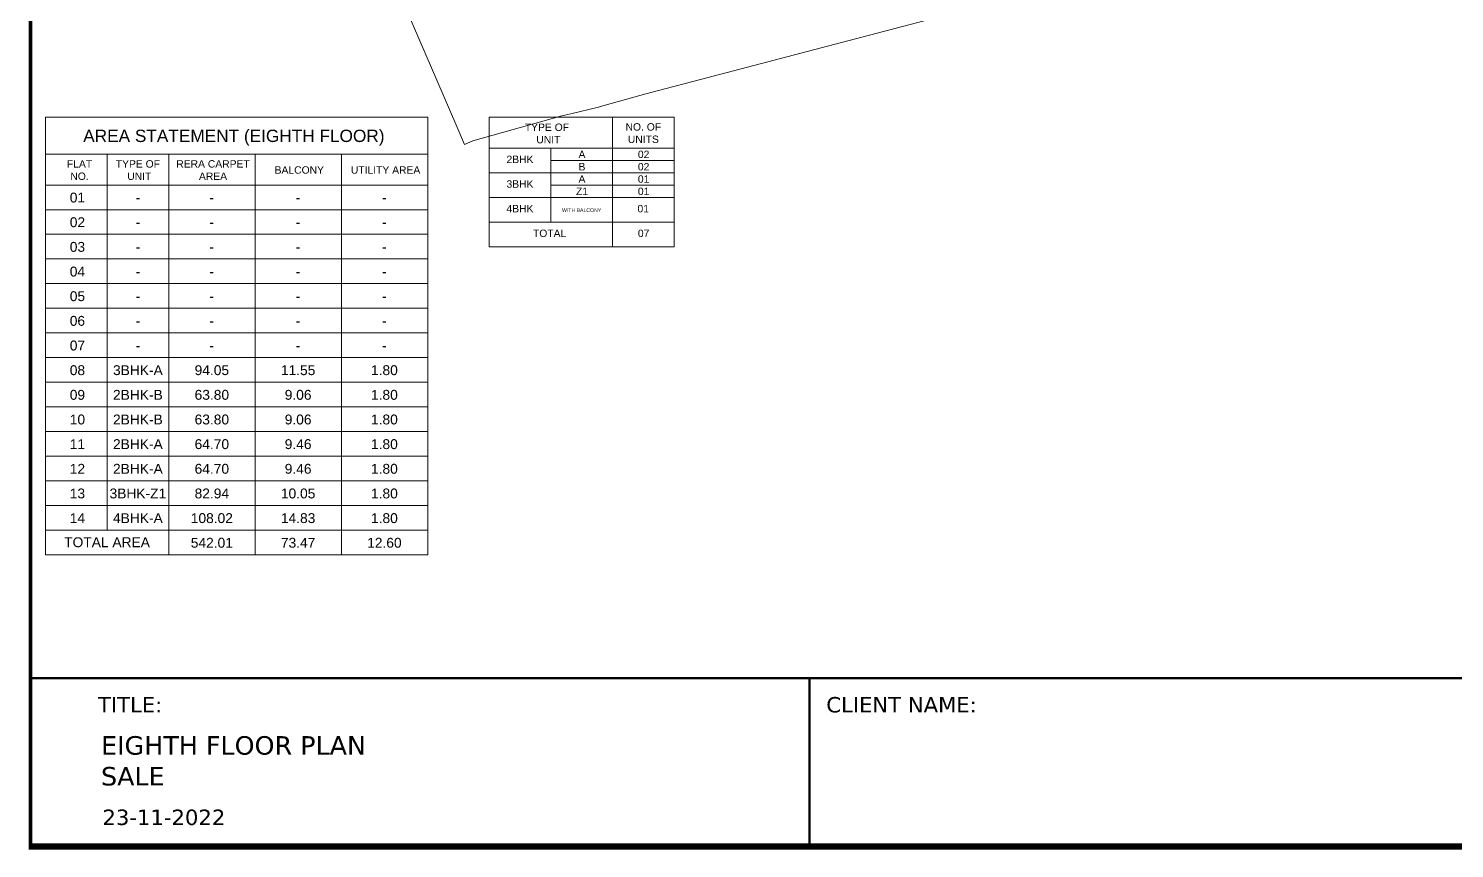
# Model space of a CAD drawing. Header units: inches. Extents: x 27644242 to 29761523, y -859349 to 216979.
# Drawn here: x 29131711 to 29189557, y -367566 to -334314 of the extents above; entities that cross this region are included whole.
import ezdxf

# ---------------------------------------------------------------- set-up
doc = ezdxf.new("R2010")
doc.units = ezdxf.units.IN
doc.header["$MEASUREMENT"] = 0
doc.layers.get('Defpoints').update_dxf_attribs({"color": 8})
for name, color, linetype, lineweight in [('ATA_FORMAT', 7, 'Continuous', 50), ('RVA Site Boundary', 17, 'Continuous', 15), ('WALL', 7, 'Continuous', 20)]:
    doc.layers.add(name, color=color, linetype=linetype, lineweight=lineweight)
doc.layers.add('ATA_FORMAT TEXT', color=7, linetype='Continuous')
doc.layers.add('text', color=7, linetype='Continuous')
doc.styles.add('AMITS', font='arial.ttf')
doc.styles.get("Standard").update_dxf_attribs({"font": 'swiss.ttf'})

msp = doc.modelspace()

# ---------------------------------------------------------------- linework, layer by layer
at = {"layer": 'ATA_FORMAT'}
for p, q in [((29240375.34762129, -360667.9490569542), (29131788.63103568, -360659.7254392058)), ((29163393.32383429, -360659.7659203187, -1.917575e-09), (29163392.98642623, -367488.9174880311, -1.917575e-09))]:
    msp.add_line(p, q, dxfattribs=at)
at = {"layer": 'Defpoints', "linetype": 'Continuous', "const_width": 154.4264220221692}
msp.add_lwpolyline([(29240375.3476232, -293238.9174773395), (29240375.34762129, -367488.9174773097), (29131788.63103568, -367488.917475), (29131788.63103759, -293238.9174750373)], close=True, dxfattribs=at)
at = {"layer": 'RVA Site Boundary', "ltscale": 500}
msp.add_lwpolyline([(29191821.24421788, -330641.1808000156), (29184519.6051794, -331058.0790697627), (29176547.6047024, -331783.7379499074), (29176264.73133194, -331843.7701603696), (29175666.25402348, -331985.6444379861), (29156747.75069989, -336962.8526543935), (29155107.89753629, -337428.4490581518), (29154832.74660085, -337505.956226142), (29153706.78018714, -337767.9137337314), (29153351.99715635, -337849.5537434852), (29149738.62754467, -338865.107100536), (29149397.24497996, -339012.9757722141), (29149042.33217372, -338190.991094201), (29144106.02408803, -326758.4094835571), (29136655.60738688, -309663.4433542566), (29132404.36748638, -300053.6743480755), (29140221.63294621, -299951.0617742413), (29156839.55401846, -299786.3204767701), (29163410.03807287, -299845.4978999946), (29170876.804317, -299823.4775289184), (29185199.0914937, -299828.7760373598), (29209458.87821922, -299847.7518906675)], dxfattribs=at)
at = {"layer": 'WALL', "ltscale": 500}
for p, q in [((29132404.36748638, -337910.3616757789), (29132404.36748638, -355660.0431029526)), ((29132404.36748638, -337910.3616757789), (29147904.36748638, -337910.3616757789)), ((29147904.36748638, -337910.3616757789), (29147904.36748638, -355660.0431029526)), ((29150404.36748685, -337910.3616757789), (29150404.36748685, -343160.3616757789)), ((29150404.36748685, -337910.3616757789), (29157904.36748685, -337910.3616757789)), ((29155404.36748685, -337910.3616757789), (29155404.36748685, -343160.3616757789)), ((29157904.36748685, -337910.3616757789), (29157904.36748685, -343160.3616757789)), ((29132404.36748638, -339410.0431029526), (29147904.36748638, -339410.0431029526)), ((29134904.36748638, -339410.0431029526), (29134904.36748638, -354660.0431029526)), ((29137404.36748638, -339410.0431029526), (29137404.36748638, -355660.0431029526)), ((29140904.36748638, -339410.0431029526), (29140904.36748638, -355660.0431029526)), ((29144404.36748638, -339410.0431029526), (29144404.36748638, -355660.0431029526)), ((29150404.36748685, -339160.3616757789), (29157904.36748685, -339160.3616757789)), ((29152904.36748685, -339160.3616757789), (29152904.36748685, -342160.3616757789)), ((29152904.36748685, -339660.3616757789), (29157904.36748685, -339660.3616757789)), ((29132404.36748638, -340660.0431029526), (29147904.36748638, -340660.0431029526)), ((29150404.36748685, -340160.3616757789), (29157904.36748685, -340160.3616757789)), ((29152904.36748685, -340660.3616757789), (29157904.36748685, -340660.3616757789)), ((29150404.36748685, -341160.3616757789), (29157904.36748685, -341160.3616757789)), ((29132404.36748638, -341660.0431029526), (29147904.36748638, -341660.0431029526)), ((29150404.36748685, -342160.3616757789), (29157904.36748685, -342160.3616757789)), ((29132404.36748638, -342660.0431029526), (29147904.36748638, -342660.0431029526)), ((29150404.36748685, -343160.3616757789), (29157904.36748685, -343160.3616757789)), ((29132404.36748638, -343660.0431029526), (29147904.36748638, -343660.0431029526)), ((29132404.36748638, -344660.0431029526), (29147904.36748638, -344660.0431029526)), ((29132404.36748638, -345660.0431029526), (29147904.36748638, -345660.0431029526)), ((29132404.36748638, -346660.0431029526), (29147904.36748638, -346660.0431029526)), ((29132404.36748638, -347660.0431029526), (29147904.36748638, -347660.0431029526)), ((29132404.36748638, -348660.0431029526), (29147904.36748638, -348660.0431029526)), ((29132404.36748638, -349660.0431029526), (29147904.36748638, -349660.0431029526)), ((29132404.36748638, -350660.0431029526), (29147904.36748638, -350660.0431029526)), ((29132404.36748638, -351660.0431029526), (29147904.36748638, -351660.0431029526)), ((29132404.36748638, -352660.0431029526), (29147904.36748638, -352660.0431029526)), ((29132404.36748638, -353660.0431029526), (29147904.36748638, -353660.0431029526)), ((29132404.36748638, -354660.0431029526), (29147904.36748638, -354660.0431029526)), ((29132404.36748638, -355660.0431029526), (29147904.36748638, -355660.0431029526))]:
    msp.add_line(p, q, dxfattribs=at)

# ---------------------------------------------------------------- texts
at = {"layer": 'ATA_FORMAT TEXT', "ltscale": 10, "attachment_point": 1, "rotation": 359.99716919179184}
for s, width, insert, char_height in [('{\\fVerdana|b0|i0|c0|p34;TITLE:}', 43.03389641996762, (29134528.34092414, -361424.9772989377, -1.917575e-09), 625), ('{\\fVerdana|b0|i0|c0|p34;CLIENT NAME:}', 9651.650664459914, (29164072.559821, -361425.0185806975, -1.917575e-09), 625), ('{\\fVerdana|b0|i0|c0|p34;EIGHTH FLOOR PLAN\\PSALE}', 22530.57236035541, (29134653.34092414, -363011.0580209047, -1.917575e-09), 750), ('{\\fVerdana|b0|i0|c0|p34;23-11-2022}', 25.6002801094013, (29134711.39145171, -365988.9833821356, -1.917575e-09), 625)]:
    msp.add_mtext_dynamic_manual_height_columns(s, width=width, gutter_width=9.687955009770244, heights=[0], dxfattribs=dict(at, insert=insert, char_height=char_height))
at = {"layer": 'text', "ltscale": 100, "attachment_point": 1, "style": 'AMITS'}
for s, insert, char_height, width in [('AREA STATEMENT (EIGHTH FLOOR)', (29133930.17400494, -338416.0156334463), 500, 15316.49951249361), ('\\pxqc;TYPE OF\\P\\pt2; UNIT', (29150553.96392309, -338167.251800806), 300, 4374.280071698129), ('\\pxqc;NO. OF UNITS', (29155686.08003831, -338153.7902664868), 300, 1930.349796574563), ('\\pxqc;2BHK', (29150245.27715119, -339469.0975315175), 300, 2805.349526595324), ('\\pxqc;A', (29151510.66137615, -339267.1745168969), 300, 5305.349526595324), ('\\pxqc;02', (29154010.66137615, -339267.1745168969), 300, 5305.349526595324), ('\\pxqc;FLAT \\PNO.', (29132815.3107672, -339653.4716936605), 300, 1930.349796574563), ('\\pxqc;TYPE OF\\P\\pt2; UNIT', (29135053.96392262, -339653.4716936605), 300, 2189.063659064472), ('\\pxqc;RERA CARPET \\PAREA', (29137569.34868753, -339653.4716936605), 300, 3252.524869401008), ('\\pxqc;BALCONY', (29141069.34868753, -339900.6170500971), 300, 3252.524869401008), ('\\pxqc;UTILITY AREA', (29144569.34868753, -339900.6170500971), 300, 3252.524869401008), ('\\pxqc;B', (29151510.66137615, -339767.1745168969), 300, 5305.349526595324), ('\\pxqc;02', (29154010.66137615, -339767.1745168969), 300, 5305.349526595324), ('\\pxqc;3BHK', (29150245.27715119, -340469.0975315175), 300, 2805.349526595324), ('\\pxqc;A', (29151510.66137615, -340267.1745168969), 300, 5305.349526595324), ('\\pxqc;01', (29154010.66137615, -340267.1745168969), 300, 5305.349526595324), ('\\pxqc;01', (29132729.89238582, -340968.7789586912), 400, 1930.349796574563), ('\\pxqc;-', (29134745.27715072, -340968.7789586912), 400, 2805.349526595324), ('\\pxqc;-', (29137740.66161326, -340968.7789586912), 400, 2805.349526595324), ('\\pxqc;-', (29141240.66161326, -340968.7789586912), 400, 2805.349526595324), ('\\pxqc;-', (29144740.66161326, -340968.7789586912), 400, 2805.349526595324), ('\\pxqc;Z1', (29151510.66137615, -340767.1745168969), 300, 5305.349526595324), ('\\pxqc;01', (29154010.66137615, -340767.1745168969), 300, 5305.349526595324), ('\\pxqc;4BHK', (29150245.27715119, -341469.0975315175), 300, 2805.349526595324), ('\\pxqc;WITH BALCONY', (29152745.27715119, -341603.7128745979), 150, 2805.349526595324), ('\\pxqc;01', (29155245.27715119, -341469.0975315175), 300, 2805.349526595324), ('\\pxqc;02', (29132729.89238582, -341968.7789586912), 400, 1930.349796574563), ('\\pxqc;-', (29134745.27715072, -341968.7789586912), 400, 2805.349526595324), ('\\pxqc;-', (29137740.66161326, -341968.7789586912), 400, 2805.349526595324), ('\\pxqc;-', (29141240.66161326, -341968.7789586912), 400, 2805.349526595324), ('\\pxqc;-', (29144740.66161326, -341968.7789586912), 400, 2805.349526595324), ('\\pxqc;03', (29132729.89238582, -342968.7789586912), 400, 1930.349796574563), ('\\pxqc;TOTAL', (29151448.40177998, -342469.0975315175), 300, 2805.349526595324), ('\\pxqc;{\\C1;07}', (29154010.66137615, -342469.0975315175), 300, 5305.349526595324), ('\\pxqc;-', (29134745.27715072, -342968.7789586912), 400, 2805.349526595324), ('\\pxqc;-', (29137740.66161326, -342968.7789586912), 400, 2805.349526595324), ('\\pxqc;-', (29141240.66161326, -342968.7789586912), 400, 2805.349526595324), ('\\pxqc;-', (29144740.66161326, -342968.7789586912), 400, 2805.349526595324), ('\\pxqc;04', (29132729.89238582, -343968.7789586912), 400, 1930.349796574563), ('\\pxqc;-', (29134745.27715072, -343968.7789586912), 400, 2805.349526595324), ('\\pxqc;-', (29137740.66161326, -343968.7789586912), 400, 2805.349526595324), ('\\pxqc;-', (29141240.66161326, -343968.7789586912), 400, 2805.349526595324), ('\\pxqc;-', (29144740.66161326, -343968.7789586912), 400, 2805.349526595324), ('\\pxqc;05', (29132729.89238582, -344968.7789586912), 400, 1930.349796574563), ('\\pxqc;-', (29134745.27715072, -344968.7789586912), 400, 2805.349526595324), ('\\pxqc;-', (29137740.66161326, -344968.7789586912), 400, 2805.349526595324), ('\\pxqc;-', (29141240.66161326, -344968.7789586912), 400, 2805.349526595324), ('\\pxqc;-', (29144740.66161326, -344968.7789586912), 400, 2805.349526595324), ('\\pxqc;06', (29132729.89238582, -345968.7789586912), 400, 1930.349796574563), ('\\pxqc;-', (29134745.27715072, -345968.7789586912), 400, 2805.349526595324), ('\\pxqc;-', (29137740.66161326, -345968.7789586912), 400, 2805.349526595324), ('\\pxqc;-', (29141240.66161326, -345968.7789586912), 400, 2805.349526595324), ('\\pxqc;-', (29144740.66161326, -345968.7789586912), 400, 2805.349526595324), ('\\pxqc;07', (29132729.89238582, -346968.7789586912), 400, 1930.349796574563), ('\\pxqc;-', (29134745.27715072, -346968.7789586912), 400, 2805.349526595324), ('\\pxqc;-', (29137740.66161326, -346968.7789586912), 400, 2805.349526595324), ('\\pxqc;-', (29141240.66161326, -346968.7789586912), 400, 2805.349526595324), ('\\pxqc;-', (29144740.66161326, -346968.7789586912), 400, 2805.349526595324), ('\\pxqc;08', (29132729.89238582, -347968.7789586912), 400, 1930.349796574563), ('\\pxqc;3BHK-A', (29134745.27715072, -347968.7789586912), 400, 2805.349526595324), ('\\pxqc;94.05', (29137745.27715072, -347968.7789586912), 400, 2805.349526595324), ('\\pxqc;11.55', (29141245.27715072, -347968.7789586912), 400, 2805.349526595324), ('\\pxqc;1.80', (29144745.27715072, -347968.7789586912), 400, 2805.349526595324), ('\\pxqc;09', (29132729.89238582, -348968.7789586912), 400, 1930.349796574563), ('\\pxqc;2BHK-B', (29134745.27715072, -348968.7789586912), 400, 2805.349526595324), ('\\pxqc;63.80', (29137745.27715072, -348968.7789586912), 400, 2805.349526595324), ('\\pxqc;9.06', (29141245.27715072, -348968.7789586912), 400, 2805.349526595324), ('\\pxqc;1.80', (29144745.27715072, -348968.7789586912), 400, 2805.349526595324), ('\\pxqc;10', (29132729.89238582, -349968.7789586912), 400, 1930.349796574563), ('\\pxqc;2BHK-B', (29134745.27715072, -349968.7789586912), 400, 2805.349526595324), ('\\pxqc;63.80', (29137745.27715072, -349968.7789586912), 400, 2805.349526595324), ('\\pxqc;9.06', (29141245.27715072, -349968.7789586912), 400, 2805.349526595324), ('\\pxqc;1.80', (29144745.27715072, -349968.7789586912), 400, 2805.349526595324), ('\\pxqc;11', (29132729.89238582, -350968.7789586912), 400, 1930.349796574563), ('\\pxqc;2BHK-A', (29134745.27715072, -350968.7789586912), 400, 2805.349526595324), ('\\pxqc;64.70', (29137745.27715072, -350968.7789586912), 400, 2805.349526595324), ('\\pxqc;9.46', (29141245.27715072, -350968.7789586912), 400, 2805.349526595324), ('\\pxqc;1.80', (29144745.27715072, -350968.7789586912), 400, 2805.349526595324), ('\\pxqc;12', (29132729.89238582, -351968.7789586912), 400, 1930.349796574563), ('\\pxqc;2BHK-A', (29134745.27715072, -351968.7789586912), 400, 2805.349526595324), ('\\pxqc;64.70', (29137745.27715072, -351968.7789586912), 400, 2805.349526595324), ('\\pxqc;9.46', (29141245.27715072, -351968.7789586912), 400, 2805.349526595324), ('\\pxqc;1.80', (29144745.27715072, -351968.7789586912), 400, 2805.349526595324), ('\\pxqc;13', (29132729.89238582, -352968.7789586912), 400, 1930.349796574563), ('\\pxqc;3BHK-Z1', (29134745.27715072, -352968.7789586912), 400, 2805.349526595324), ('\\pxqc;82.94', (29137745.27715072, -352968.7789586912), 400, 2805.349526595324), ('\\pxqc;10.05', (29141245.27715072, -352968.7789586912), 400, 2805.349526595324), ('\\pxqc;1.80', (29144745.27715072, -352968.7789586912), 400, 2805.349526595324), ('\\pxqc;14', (29132729.89238582, -353968.7789586912), 400, 1930.349796574563), ('\\pxqc;4BHK-A', (29134745.27715072, -353968.7789586912), 400, 2805.349526595324), ('\\pxqc;108.02', (29137745.27715072, -353968.7789586912), 400, 2805.349526595324), ('\\pxqc;14.83', (29141245.27715072, -353968.7789586912), 400, 2805.349526595324), ('\\pxqc;1.80', (29144745.27715072, -353968.7789586912), 400, 2805.349526595324), ('\\pxqc;TOTAL AREA', (29131922.20032733, -354947.2405037984), 400, 5949.963940951973), ('\\pxqc;542.01', (29137745.27715072, -354968.7789586912), 400, 2805.349526595324), ('\\pxqc;73.47', (29141245.27715072, -354968.7789586912), 400, 2805.349526595324), ('\\pxqc;12.60', (29144745.27715072, -354968.7789586912), 400, 2805.349526595324)]:
    msp.add_mtext(s, dxfattribs=dict(at, insert=insert, char_height=char_height, width=width))

doc.saveas('drawing.dxf')
